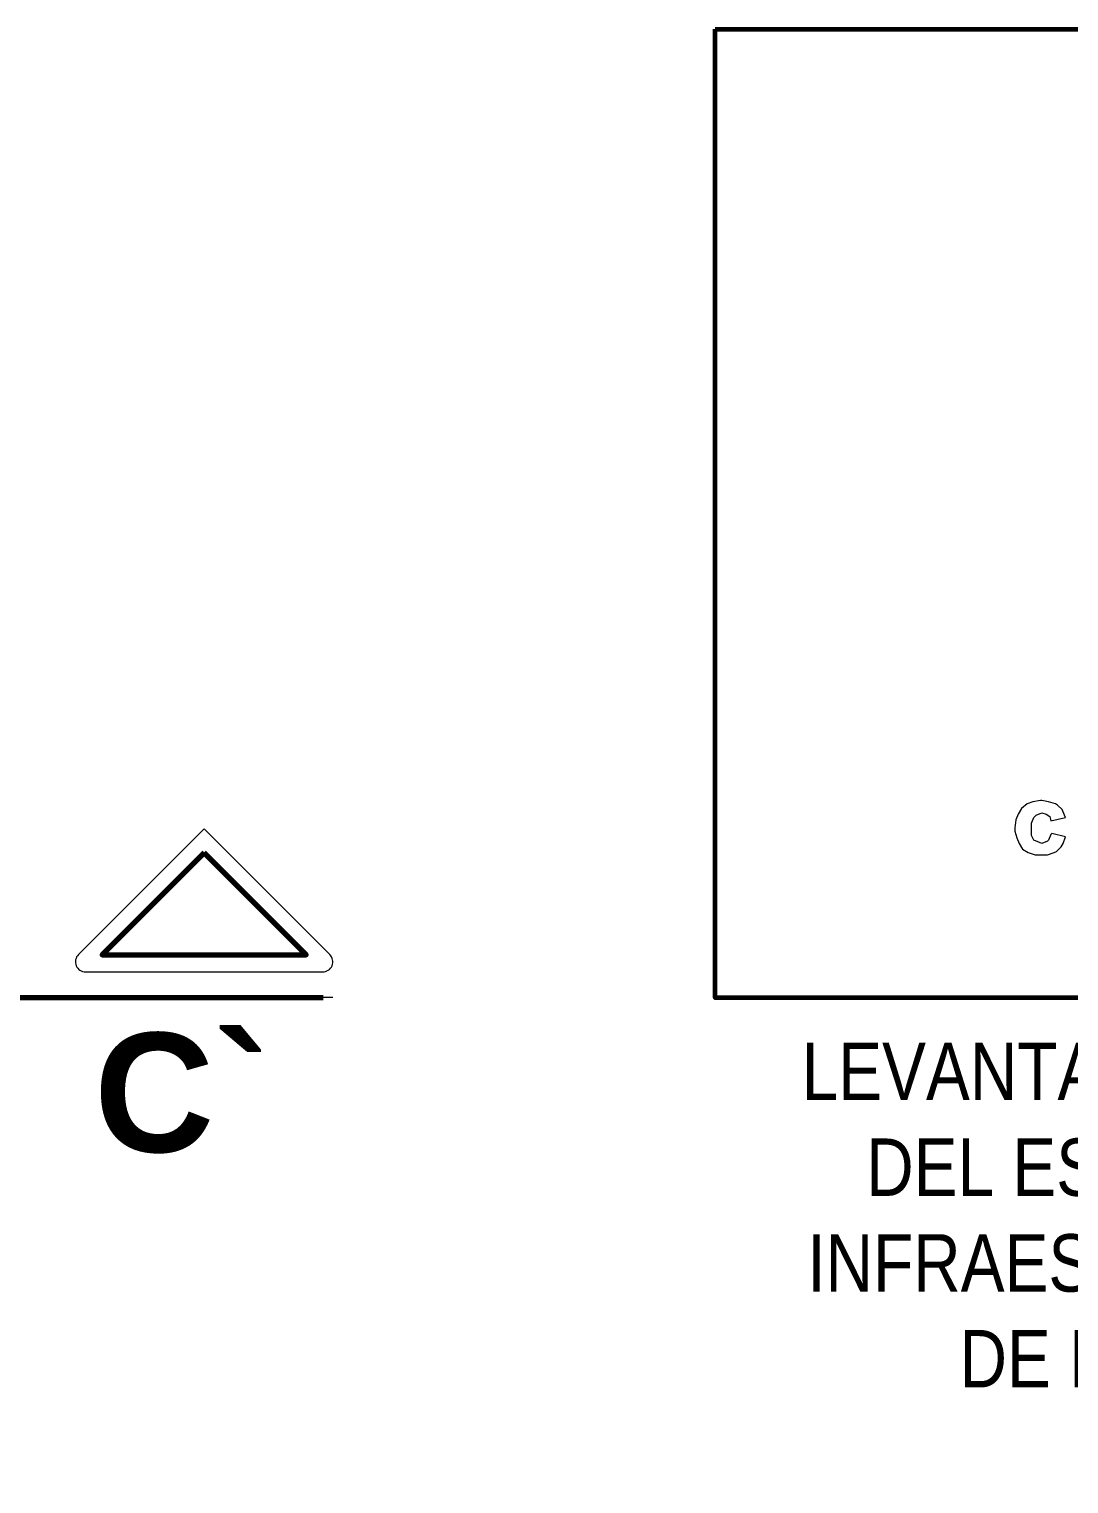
# Model space of a CAD drawing. Header units: inches. Extents: x 140 to 978, y -82 to 38.
# Drawn here: x 969.626 to 972.682, y -10.126 to -5.851 of the extents above; entities that cross this region are included whole.
import ezdxf

# ---------------------------------------------------------------- set-up
doc = ezdxf.new("R2010")
doc.units = ezdxf.units.IN
doc.header["$MEASUREMENT"] = 0
doc.linetypes.add('DASHED', pattern=[0.75, 0.5, -0.25])
for name, color, linetype, lineweight in [('UNSAAC CUBIERTAS', 22, 'Continuous', 0), ('UNSAAC- ROTULO', 7, 'Continuous', 60), ('UNSAAC-CORTE ESTRUCTURA', 7, 'Continuous', 70), ('UNSAAC-LINEA 0.00', 251, 'Continuous', 0), ('UNSAAC-LINEA DE CORTE', 7, 'Continuous', 70), ('UNSAAC-TEXTOS', 250, 'Continuous', 0), ('UNSAAC-TEXTOS ROTULO', 7, 'Continuous', 15)]:
    doc.layers.add(name, color=color, linetype=linetype, lineweight=lineweight)
doc.styles.get("Standard").update_dxf_attribs({"font": 'arial.ttf'})

msp = doc.modelspace()

# ---------------------------------------------------------------- linework, layer by layer
at = {"layer": 'UNSAAC CUBIERTAS', "ltscale": 1.75}
msp.add_lwpolyline([(970.5096, -8.5705), (970.1401, -8.201), (969.7706, -8.5705, 0.668179), (969.7918, -8.6217), (970.4884, -8.6217, 0.668179)], format="xyb", close=True, dxfattribs=at)
at = {"layer": 'UNSAAC- ROTULO'}
msp.add_lwpolyline([(971.642, -5.851), (976.1903, -5.851), (976.1903, -8.6973), (971.642, -8.6973)], close=True, dxfattribs=at)
at = {"layer": 'UNSAAC-CORTE ESTRUCTURA', "ltscale": 2.5}
msp.add_lwpolyline([(970.1401, -8.2717), (969.8401, -8.5717), (970.4401, -8.5717)], close=True, dxfattribs=at)
at = {"layer": 'UNSAAC-LINEA 0.00', "ltscale": 2.5}
msp.add_line((970.5181, -8.697), (965.2119, -8.697), dxfattribs=at)
at = {"layer": 'UNSAAC-LINEA DE CORTE', "linetype": 'DASHED', "ltscale": 2.5}
msp.add_line((911.1153, -8.697), (970.5181, -8.697), dxfattribs=at)
at = {"layer": 'UNSAAC-TEXTOS'}
msp.add_lwpolyline([(972.6489, -8.1312), (972.6423, -8.1279), (972.6223, -8.1213), (972.6024, -8.1179), (972.5991, -8.1179), (972.5758, -8.1213), (972.5592, -8.1279), (972.5426, -8.1412), (972.5327, -8.1578), (972.526, -8.1744), (972.5227, -8.1977), (972.5227, -8.2076), (972.5293, -8.2276), (972.536, -8.2442), (972.5459, -8.2608), (972.5626, -8.2707), (972.5825, -8.2774), (972.6024, -8.2774), (972.619, -8.2774), (972.639, -8.2707), (972.6456, -8.2674), (972.6589, -8.2541), (972.6655, -8.2442), (972.6722, -8.2242), (972.6323, -8.2143), (972.629, -8.2176), (972.6223, -8.2342), (972.619, -8.2375), (972.6024, -8.2442), (972.5958, -8.2408), (972.5792, -8.2342), (972.5725, -8.2209), (972.5725, -8.1977), (972.5725, -8.1844), (972.5792, -8.1678), (972.5858, -8.1611), (972.6024, -8.1545), (972.6157, -8.1578), (972.6257, -8.1644), (972.629, -8.1777), (972.6722, -8.1678), (972.6689, -8.1611), (972.6622, -8.1445)], close=True, dxfattribs=at)

# ---------------------------------------------------------------- texts
at = {"layer": 'UNSAAC-CORTE ESTRUCTURA', "insert": (970.3325, -8.8007), "char_height": 0.35, "width": 0.398, "attachment_point": 3, "rotation": 360}
msp.add_mtext('{\\fSwis721 Ex BT|b1|i0|c0|p34;C`}', dxfattribs=at)
at = {"layer": 'UNSAAC-TEXTOS ROTULO', "insert": (971.8534, -8.8296), "char_height": 0.16875, "width": 4.200794, "attachment_point": 1}
msp.add_mtext('\\pi0.043224;{\\fArial Narrow|b0|i0|c0|p34;LEVANTAMIENTO TOPOGRÁFICO INTEGRAL \\P\\pi0.23292;DEL ESTADO ACTUAL A DETALLE DE LA \\P\\pi0.059857;INFRAESTRUCTURA INTERIOR Y EXTERIOR \\P\\pi0.50729;DE LA CIUDAD UNIVERSITARIA DE \\P\\pi1.2044;PERAYOC-UNSAAC}', dxfattribs=at)

doc.saveas('drawing.dxf')
